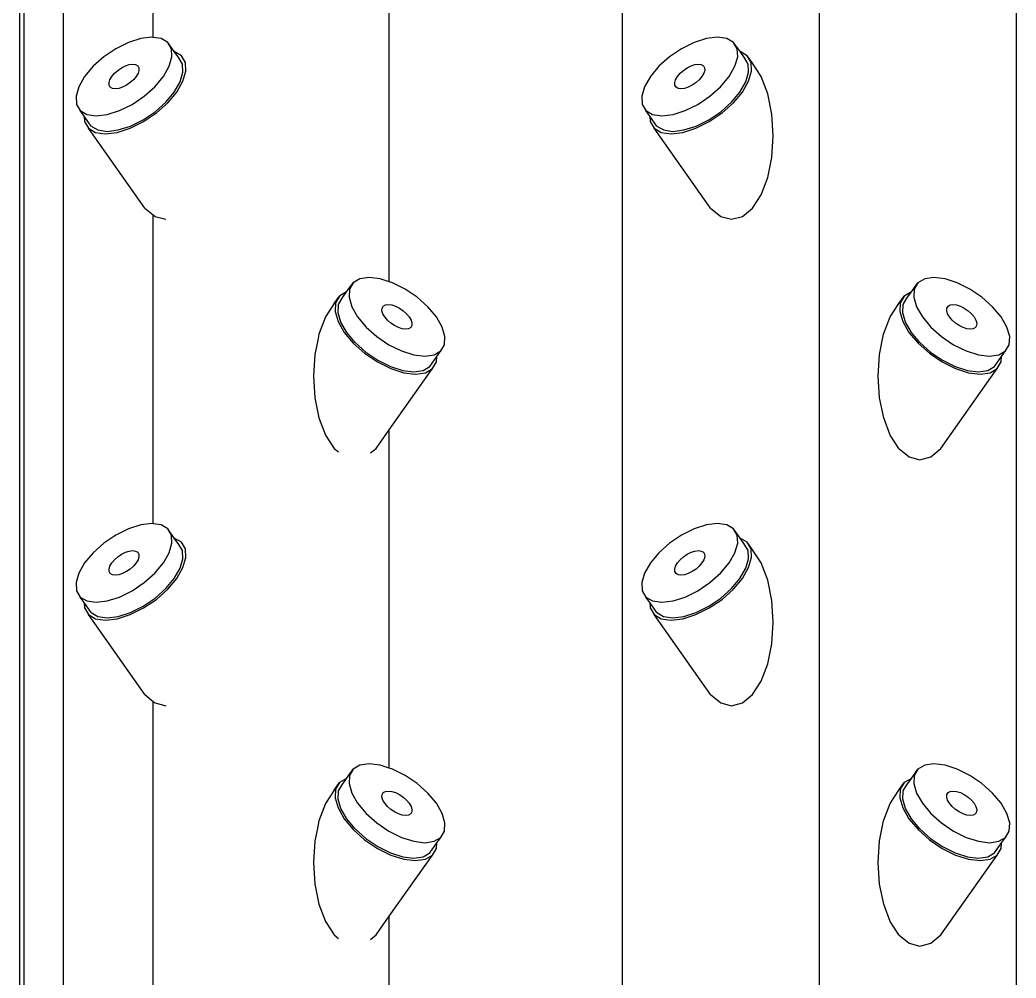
# Model space of a CAD drawing. Header units: metres. Extents: x -175 to 101, y -7 to 93.
# Drawn here: x 1.7359 to 2.1906, y 0.267 to 0.7042 of the extents above; entities that cross this region are included whole.
import ezdxf

# ---------------------------------------------------------------- set-up
doc = ezdxf.new("R2010")
doc.units = ezdxf.units.M

msp = doc.modelspace()

# ---------------------------------------------------------------- linework, layer by layer
for p, q in [((2.01103, 0.0428), (2.01103, 1.98869)), ((2.10083, 0.0428), (2.10083, 1.98869)), ((2.19064, 1.98869), (2.19064, 0.0428)), ((1.73588, -0.02802), (1.73588, 1.05289)), ((1.73788, -0.02802), (1.73788, 1.05289)), ((1.75576, -0.02802), (1.75576, 1.05289)), ((1.7967, 0.6963), (1.7967, 0.83725)), ((1.9045, 0.58476), (1.9045, 0.7392)), ((1.79609, 0.69639), (1.79101, 0.69577)), ((1.7967, 0.6963), (1.79609, 0.69639)), ((1.80031, 0.69577), (1.7967, 0.6963)), ((2.05434, 0.69639), (2.04926, 0.69577)), ((2.05855, 0.69577), (2.05434, 0.69639)), ((1.78541, 0.69398), (1.77967, 0.69112)), ((1.79101, 0.69577), (1.78541, 0.69398)), ((1.80337, 0.69398), (1.80031, 0.69577)), ((1.80507, 0.69112), (1.80337, 0.69398)), ((1.80637, 0.68979), (1.80337, 0.69398)), ((2.04366, 0.69398), (2.03792, 0.69112)), ((2.04926, 0.69577), (2.04366, 0.69398)), ((2.06162, 0.69398), (2.05855, 0.69577)), ((2.06332, 0.69112), (2.06162, 0.69398)), ((2.06461, 0.68979), (2.06162, 0.69398)), ((1.77419, 0.6874), (1.76933, 0.68307)), ((1.77967, 0.69112), (1.77419, 0.6874)), ((1.80403, 0.68307), (1.8053, 0.6874)), ((1.8053, 0.6874), (1.80507, 0.69112)), ((1.80637, 0.68979), (1.80633, 0.68979)), ((1.80962, 0.68788), (1.80637, 0.68979)), ((1.80837, 0.68691), (1.80637, 0.68979)), ((1.81007, 0.68405), (1.80837, 0.68691)), ((1.81143, 0.68485), (1.80962, 0.68788)), ((1.81026, 0.68697), (1.80962, 0.68788)), ((2.03243, 0.6874), (2.02758, 0.68307)), ((2.03792, 0.69112), (2.03243, 0.6874)), ((2.06227, 0.68307), (2.06354, 0.6874)), ((2.06354, 0.6874), (2.06332, 0.69112)), ((2.06461, 0.68979), (2.06458, 0.68979)), ((2.06787, 0.68788), (2.06461, 0.68979)), ((2.06662, 0.68691), (2.06461, 0.68979)), ((2.06832, 0.68405), (2.06662, 0.68691)), ((2.06967, 0.68485), (2.06787, 0.68788)), ((2.07028, 0.68446), (2.06787, 0.68788)), ((1.76933, 0.68307), (1.76543, 0.67842)), ((1.78052, 0.68123), (1.78223, 0.68239)), ((1.78223, 0.68239), (1.78402, 0.68329)), ((1.78402, 0.68329), (1.78577, 0.68385)), ((1.78577, 0.68385), (1.78736, 0.68404)), ((1.78736, 0.68404), (1.78868, 0.68385)), ((1.78868, 0.68385), (1.78964, 0.68329)), ((1.78964, 0.68329), (1.79017, 0.68239)), ((1.79017, 0.68239), (1.79024, 0.68123)), ((1.80135, 0.67842), (1.80403, 0.68307)), ((1.8103, 0.68033), (1.81007, 0.68405)), ((1.81167, 0.6809), (1.81143, 0.68485)), ((2.02758, 0.68307), (2.02368, 0.67842)), ((2.03876, 0.68123), (2.04048, 0.68239)), ((2.04048, 0.68239), (2.04227, 0.68329)), ((2.04227, 0.68329), (2.04402, 0.68385)), ((2.04402, 0.68385), (2.04561, 0.68404)), ((2.04561, 0.68404), (2.04693, 0.68385)), ((2.04693, 0.68385), (2.04788, 0.68329)), ((2.04788, 0.68329), (2.04841, 0.68239)), ((2.04841, 0.68239), (2.04848, 0.68123)), ((2.0596, 0.67842), (2.06227, 0.68307)), ((2.06854, 0.68033), (2.06832, 0.68405)), ((2.06991, 0.6809), (2.06967, 0.68485)), ((2.07423, 0.6784), (2.07028, 0.68446)), ((1.76543, 0.67842), (1.76276, 0.67378)), ((1.77694, 0.67697), (1.77778, 0.67842)), ((1.77778, 0.67842), (1.779, 0.67988)), ((1.779, 0.67988), (1.78052, 0.68123)), ((1.789, 0.67842), (1.78779, 0.67697)), ((1.78984, 0.67988), (1.789, 0.67842)), ((1.79024, 0.68123), (1.78984, 0.67988)), ((1.79745, 0.67378), (1.80135, 0.67842)), ((1.80903, 0.676), (1.8103, 0.68033)), ((1.81032, 0.67629), (1.81167, 0.6809)), ((2.02368, 0.67842), (2.021, 0.67378)), ((2.03519, 0.67697), (2.03603, 0.67842)), ((2.03603, 0.67842), (2.03724, 0.67988)), ((2.03724, 0.67988), (2.03876, 0.68123)), ((2.04725, 0.67842), (2.04603, 0.67697)), ((2.04809, 0.67988), (2.04725, 0.67842)), ((2.04848, 0.68123), (2.04809, 0.67988)), ((2.0557, 0.67378), (2.0596, 0.67842)), ((2.06727, 0.676), (2.06854, 0.68033)), ((2.06856, 0.67629), (2.06991, 0.6809)), ((2.07727, 0.67049), (2.07423, 0.6784)), ((1.76276, 0.67378), (1.76149, 0.66944)), ((1.77655, 0.67562), (1.77694, 0.67697)), ((1.77662, 0.67446), (1.77655, 0.67562)), ((1.77715, 0.67356), (1.77662, 0.67446)), ((1.77811, 0.673), (1.77715, 0.67356)), ((1.78276, 0.67356), (1.78101, 0.673)), ((1.78455, 0.67446), (1.78276, 0.67356)), ((1.78627, 0.67562), (1.78455, 0.67446)), ((1.78779, 0.67697), (1.78627, 0.67562)), ((1.7926, 0.66944), (1.79745, 0.67378)), ((1.80635, 0.67135), (1.80903, 0.676)), ((1.80748, 0.67135), (1.81032, 0.67629)), ((2.021, 0.67378), (2.01973, 0.66944)), ((2.03479, 0.67562), (2.03519, 0.67697)), ((2.03486, 0.67446), (2.03479, 0.67562)), ((2.0354, 0.67356), (2.03486, 0.67446)), ((2.03635, 0.673), (2.0354, 0.67356)), ((2.04101, 0.67356), (2.03926, 0.673)), ((2.0428, 0.67446), (2.04101, 0.67356)), ((2.04452, 0.67562), (2.0428, 0.67446)), ((2.04603, 0.67697), (2.04452, 0.67562)), ((2.05084, 0.66944), (2.0557, 0.67378)), ((2.0646, 0.67135), (2.06727, 0.676)), ((2.06572, 0.67135), (2.06856, 0.67629)), ((1.76149, 0.66944), (1.76171, 0.66572)), ((1.77942, 0.67281), (1.77811, 0.673)), ((1.78101, 0.673), (1.77942, 0.67281)), ((1.78711, 0.66572), (1.7926, 0.66944)), ((1.80245, 0.66671), (1.80635, 0.67135)), ((1.80333, 0.66641), (1.80748, 0.67135)), ((2.01973, 0.66944), (2.01996, 0.66572)), ((2.03767, 0.67281), (2.03635, 0.673)), ((2.03926, 0.673), (2.03767, 0.67281)), ((2.04536, 0.66572), (2.05084, 0.66944)), ((2.0607, 0.66671), (2.0646, 0.67135)), ((2.06158, 0.66641), (2.06572, 0.67135)), ((2.07917, 0.66129), (2.07727, 0.67049)), ((1.76171, 0.66572), (1.76341, 0.66287)), ((1.78137, 0.66287), (1.78711, 0.66572)), ((1.7976, 0.66237), (1.80245, 0.66671)), ((1.79817, 0.66181), (1.80333, 0.66641)), ((2.01996, 0.66572), (2.02166, 0.66287)), ((2.03962, 0.66287), (2.04536, 0.66572)), ((2.05584, 0.66237), (2.0607, 0.66671)), ((2.05642, 0.66181), (2.06158, 0.66641)), ((1.76341, 0.66287), (1.76648, 0.66108)), ((1.76521, 0.66033), (1.76341, 0.66287)), ((1.76521, 0.66033), (1.76536, 0.65786)), ((1.76841, 0.6558), (1.76521, 0.66033)), ((1.76648, 0.66108), (1.77069, 0.66046)), ((1.77069, 0.66046), (1.77577, 0.66108)), ((1.77577, 0.66108), (1.78137, 0.66287)), ((1.79211, 0.65865), (1.7976, 0.66237)), ((1.79234, 0.65786), (1.79817, 0.66181)), ((2.02166, 0.66287), (2.02472, 0.66108)), ((2.02345, 0.66033), (2.02166, 0.66287)), ((2.02345, 0.66033), (2.0236, 0.65786)), ((2.02666, 0.6558), (2.02345, 0.66033)), ((2.02472, 0.66108), (2.02894, 0.66046)), ((2.02894, 0.66046), (2.03402, 0.66108)), ((2.03402, 0.66108), (2.03962, 0.66287)), ((2.05036, 0.65865), (2.05584, 0.66237)), ((2.05059, 0.65786), (2.05642, 0.66181)), ((2.07982, 0.65141), (2.07917, 0.66129)), ((1.76536, 0.65786), (1.76716, 0.65483)), ((1.76841, 0.6558), (1.77148, 0.65401)), ((1.78077, 0.65401), (1.78637, 0.6558)), ((1.78625, 0.65483), (1.79234, 0.65786)), ((1.78637, 0.6558), (1.79211, 0.65865)), ((2.0236, 0.65786), (2.02541, 0.65483)), ((2.02666, 0.6558), (2.02972, 0.65401)), ((2.03902, 0.65401), (2.04462, 0.6558)), ((2.04449, 0.65483), (2.05059, 0.65786)), ((2.04462, 0.6558), (2.05036, 0.65865)), ((1.76716, 0.65483), (1.77042, 0.65292)), ((1.79295, 0.61836), (1.76716, 0.65483)), ((1.77042, 0.65292), (1.7749, 0.65227)), ((1.77148, 0.65401), (1.77569, 0.65339)), ((1.7749, 0.65227), (1.7803, 0.65292)), ((1.77569, 0.65339), (1.78077, 0.65401)), ((1.7803, 0.65292), (1.78625, 0.65483)), ((2.02541, 0.65483), (2.02867, 0.65292)), ((2.0512, 0.61836), (2.02541, 0.65483)), ((2.02867, 0.65292), (2.03315, 0.65227)), ((2.02972, 0.65401), (2.03394, 0.65339)), ((2.03315, 0.65227), (2.03854, 0.65292)), ((2.03394, 0.65339), (2.03902, 0.65401)), ((2.03854, 0.65292), (2.04449, 0.65483)), ((2.07917, 0.64153), (2.07982, 0.65141)), ((2.07727, 0.63233), (2.07917, 0.64153)), ((2.07423, 0.62442), (2.07727, 0.63233)), ((2.07028, 0.61836), (2.07423, 0.62442)), ((1.79295, 0.61836), (1.7967, 0.61525)), ((1.7967, 0.4743), (1.7967, 0.61525)), ((1.7967, 0.61525), (1.79755, 0.61455)), ((1.79755, 0.61455), (1.80249, 0.61325)), ((2.0512, 0.61836), (2.0558, 0.61455)), ((2.0558, 0.61455), (2.06074, 0.61325)), ((2.06074, 0.61325), (2.06568, 0.61455)), ((2.06568, 0.61455), (2.07028, 0.61836)), ((1.89532, 0.58669), (1.8911, 0.58607)), ((1.9004, 0.58607), (1.89532, 0.58669)), ((2.15312, 0.58669), (2.14891, 0.58607)), ((2.1582, 0.58607), (2.15312, 0.58669)), ((1.88504, 0.58009), (1.88804, 0.58428)), ((1.88804, 0.58428), (1.88634, 0.58143)), ((1.8911, 0.58607), (1.88804, 0.58428)), ((1.9045, 0.58476), (1.9004, 0.58607)), ((1.906, 0.58428), (1.9045, 0.58476)), ((1.91174, 0.58143), (1.906, 0.58428)), ((2.14285, 0.58009), (2.14584, 0.58428)), ((2.14584, 0.58428), (2.14414, 0.58143)), ((2.14891, 0.58607), (2.14584, 0.58428)), ((2.16381, 0.58428), (2.1582, 0.58607)), ((2.16954, 0.58143), (2.16381, 0.58428)), ((1.87937, 0.57477), (1.88179, 0.57818)), ((1.88179, 0.57818), (1.87998, 0.57515)), ((1.88504, 0.58009), (1.88179, 0.57818)), ((1.88304, 0.57721), (1.88504, 0.58009)), ((1.88508, 0.58009), (1.88504, 0.58009)), ((1.88634, 0.58143), (1.88611, 0.57771)), ((1.88611, 0.57771), (1.88738, 0.57337)), ((1.91722, 0.57771), (1.91174, 0.58143)), ((1.92208, 0.57337), (1.91722, 0.57771)), ((2.13718, 0.57477), (2.1396, 0.57818)), ((2.1396, 0.57818), (2.13779, 0.57515)), ((2.14285, 0.58009), (2.1396, 0.57818)), ((2.14084, 0.57721), (2.14285, 0.58009)), ((2.14288, 0.58009), (2.14285, 0.58009)), ((2.14414, 0.58143), (2.14392, 0.57771)), ((2.14392, 0.57771), (2.14519, 0.57337)), ((2.17503, 0.57771), (2.16954, 0.58143)), ((2.17988, 0.57337), (2.17503, 0.57771)), ((1.87937, 0.57477), (1.87542, 0.5687)), ((1.87998, 0.57515), (1.87974, 0.5712)), ((1.88111, 0.57063), (1.88134, 0.57435)), ((1.88134, 0.57435), (1.88304, 0.57721)), ((1.88738, 0.57337), (1.89006, 0.56873)), ((1.90124, 0.57269), (1.90177, 0.57359)), ((1.90177, 0.57359), (1.90273, 0.57415)), ((1.90273, 0.57415), (1.90405, 0.57434)), ((1.90405, 0.57434), (1.90564, 0.57415)), ((1.90564, 0.57415), (1.90739, 0.57359)), ((1.90739, 0.57359), (1.90918, 0.57269)), ((1.92598, 0.56873), (1.92208, 0.57337)), ((2.13323, 0.5687), (2.13718, 0.57477)), ((2.13779, 0.57515), (2.13755, 0.5712)), ((2.13892, 0.57063), (2.13914, 0.57435)), ((2.13914, 0.57435), (2.14084, 0.57721)), ((2.14519, 0.57337), (2.14786, 0.56873)), ((2.15905, 0.57269), (2.15958, 0.57359)), ((2.15958, 0.57359), (2.16054, 0.57415)), ((2.16054, 0.57415), (2.16185, 0.57434)), ((2.16185, 0.57434), (2.16344, 0.57415)), ((2.16344, 0.57415), (2.16519, 0.57359)), ((2.16519, 0.57359), (2.16699, 0.57269)), ((2.18378, 0.56873), (2.17988, 0.57337)), ((1.87542, 0.5687), (1.87239, 0.5608)), ((1.87974, 0.5712), (1.88109, 0.56659)), ((1.88238, 0.5663), (1.88111, 0.57063)), ((1.89006, 0.56873), (1.89396, 0.56408)), ((1.90117, 0.57153), (1.90124, 0.57269)), ((1.90157, 0.57018), (1.90117, 0.57153)), ((1.9024, 0.56873), (1.90157, 0.57018)), ((1.90362, 0.56727), (1.9024, 0.56873)), ((1.90918, 0.57269), (1.91089, 0.57153)), ((1.91089, 0.57153), (1.91241, 0.57018)), ((1.91241, 0.57018), (1.91363, 0.56873)), ((1.91363, 0.56873), (1.91447, 0.56727)), ((1.92865, 0.56408), (1.92598, 0.56873)), ((2.13019, 0.56078), (2.13323, 0.5687)), ((2.13755, 0.5712), (2.1389, 0.56659)), ((2.14019, 0.5663), (2.13892, 0.57063)), ((2.14786, 0.56873), (2.15176, 0.56408)), ((2.15898, 0.57153), (2.15905, 0.57269)), ((2.15937, 0.57018), (2.15898, 0.57153)), ((2.16021, 0.56873), (2.15937, 0.57018)), ((2.16143, 0.56727), (2.16021, 0.56873)), ((2.16699, 0.57269), (2.1687, 0.57153)), ((2.1687, 0.57153), (2.17022, 0.57018)), ((2.17022, 0.57018), (2.17144, 0.56873)), ((2.17144, 0.56873), (2.17227, 0.56727)), ((2.18646, 0.56408), (2.18378, 0.56873)), ((1.88109, 0.56659), (1.88393, 0.56165)), ((1.88506, 0.56165), (1.88238, 0.5663)), ((1.89396, 0.56408), (1.89881, 0.55974)), ((1.90514, 0.56592), (1.90362, 0.56727)), ((1.90685, 0.56476), (1.90514, 0.56592)), ((1.90865, 0.56386), (1.90685, 0.56476)), ((1.91479, 0.56476), (1.91426, 0.56386)), ((1.91447, 0.56727), (1.91486, 0.56592)), ((1.91486, 0.56592), (1.91479, 0.56476)), ((1.92992, 0.55974), (1.92865, 0.56408)), ((2.1389, 0.56659), (2.14174, 0.56165)), ((2.14286, 0.56165), (2.14019, 0.5663)), ((2.15176, 0.56408), (2.15662, 0.55974)), ((2.16295, 0.56592), (2.16143, 0.56727)), ((2.16466, 0.56476), (2.16295, 0.56592)), ((2.16645, 0.56386), (2.16466, 0.56476)), ((2.1726, 0.56476), (2.17207, 0.56386)), ((2.17227, 0.56727), (2.17267, 0.56592)), ((2.17267, 0.56592), (2.1726, 0.56476)), ((2.18773, 0.55974), (2.18646, 0.56408)), ((1.87239, 0.5608), (1.87183, 0.55809)), ((1.88393, 0.56165), (1.88808, 0.55672)), ((1.88896, 0.55701), (1.88506, 0.56165)), ((1.89881, 0.55974), (1.9043, 0.55603)), ((1.9104, 0.5633), (1.90865, 0.56386)), ((1.91199, 0.56311), (1.9104, 0.5633)), ((1.9133, 0.5633), (1.91199, 0.56311)), ((1.91426, 0.56386), (1.9133, 0.5633)), ((1.9297, 0.55603), (1.92992, 0.55974)), ((2.12829, 0.55159), (2.13019, 0.56078)), ((2.14174, 0.56165), (2.14588, 0.55672)), ((2.14676, 0.55701), (2.14286, 0.56165)), ((2.15662, 0.55974), (2.1621, 0.55603)), ((2.1682, 0.5633), (2.16645, 0.56386)), ((2.16979, 0.56311), (2.1682, 0.5633)), ((2.17111, 0.5633), (2.16979, 0.56311)), ((2.17207, 0.56386), (2.17111, 0.5633)), ((2.1875, 0.55603), (2.18773, 0.55974)), ((1.87166, 0.55729), (1.87048, 0.55159)), ((1.87183, 0.55809), (1.87166, 0.55729)), ((1.87169, 0.55779), (1.87166, 0.55729)), ((1.88808, 0.55672), (1.89324, 0.55211)), ((1.88896, 0.55701), (1.89381, 0.55267)), ((1.9043, 0.55603), (1.91004, 0.55317)), ((1.928, 0.55317), (1.9297, 0.55603)), ((2.14588, 0.55672), (2.15104, 0.55211)), ((2.14676, 0.55701), (2.15162, 0.55267)), ((2.1621, 0.55603), (2.16784, 0.55317)), ((2.1858, 0.55317), (2.1875, 0.55603)), ((1.87048, 0.55159), (1.86983, 0.54171)), ((1.89324, 0.55211), (1.89906, 0.54816)), ((1.89381, 0.55267), (1.8993, 0.54895)), ((1.91004, 0.55317), (1.91564, 0.55138)), ((1.91564, 0.55138), (1.92072, 0.55076)), ((1.92072, 0.55076), (1.92493, 0.55138)), ((1.923, 0.5461), (1.9262, 0.55063)), ((1.92493, 0.55138), (1.928, 0.55317)), ((1.92605, 0.54816), (1.9262, 0.55063)), ((1.9262, 0.55063), (1.928, 0.55317)), ((2.12764, 0.54171), (2.12829, 0.55159)), ((2.15104, 0.55211), (2.15687, 0.54816)), ((2.15162, 0.55267), (2.1571, 0.54895)), ((2.16784, 0.55317), (2.17344, 0.55138)), ((2.17344, 0.55138), (2.17852, 0.55076)), ((2.17852, 0.55076), (2.18274, 0.55138)), ((2.1808, 0.5461), (2.18401, 0.55063)), ((2.18274, 0.55138), (2.1858, 0.55317)), ((2.18386, 0.54816), (2.18401, 0.55063)), ((2.18401, 0.55063), (2.1858, 0.55317)), ((1.89906, 0.54816), (1.90516, 0.54513)), ((1.8993, 0.54895), (1.90504, 0.5461)), ((1.90504, 0.5461), (1.91064, 0.54431)), ((1.91993, 0.54431), (1.923, 0.5461)), ((1.92424, 0.54513), (1.92605, 0.54816)), ((2.15687, 0.54816), (2.16297, 0.54513)), ((2.1571, 0.54895), (2.16284, 0.5461)), ((2.16284, 0.5461), (2.16844, 0.54431)), ((2.17774, 0.54431), (2.1808, 0.5461)), ((2.18205, 0.54513), (2.18386, 0.54816)), ((1.86983, 0.54171), (1.87048, 0.53183)), ((1.9045, 0.5172), (1.92424, 0.54513)), ((1.90516, 0.54513), (1.91111, 0.54322)), ((1.91064, 0.54431), (1.91572, 0.54369)), ((1.91111, 0.54322), (1.91651, 0.54257)), ((1.91572, 0.54369), (1.91993, 0.54431)), ((1.91651, 0.54257), (1.92099, 0.54322)), ((1.92099, 0.54322), (1.92424, 0.54513)), ((2.12829, 0.53183), (2.12764, 0.54171)), ((2.15626, 0.50866), (2.18205, 0.54513)), ((2.16297, 0.54513), (2.16892, 0.54322)), ((2.16844, 0.54431), (2.17352, 0.54369)), ((2.16892, 0.54322), (2.17432, 0.54257)), ((2.17352, 0.54369), (2.17774, 0.54431)), ((2.17432, 0.54257), (2.1788, 0.54322)), ((2.1788, 0.54322), (2.18205, 0.54513)), ((1.87048, 0.53183), (1.87239, 0.52263)), ((2.1302, 0.52263), (2.12829, 0.53183)), ((1.87239, 0.52263), (1.87542, 0.51472)), ((2.13323, 0.51472), (2.1302, 0.52263)), ((1.87542, 0.51472), (1.87937, 0.50866)), ((1.89846, 0.50866), (1.9045, 0.5172)), ((1.9045, 0.36276), (1.9045, 0.5172)), ((2.13718, 0.50866), (2.13323, 0.51472)), ((1.87937, 0.50866), (1.88129, 0.50707)), ((1.89598, 0.50661), (1.89846, 0.50866)), ((2.13718, 0.50866), (2.14178, 0.50485)), ((2.14178, 0.50485), (2.14672, 0.50355)), ((2.14672, 0.50355), (2.15166, 0.50485)), ((2.15166, 0.50485), (2.15626, 0.50866)), ((1.79101, 0.47377), (1.78541, 0.47198)), ((1.79609, 0.47439), (1.79101, 0.47377)), ((1.7967, 0.4743), (1.79609, 0.47439)), ((1.80031, 0.47377), (1.7967, 0.4743)), ((1.80337, 0.47198), (1.80031, 0.47377)), ((2.04926, 0.47377), (2.04366, 0.47198)), ((2.05434, 0.47439), (2.04926, 0.47377)), ((2.05855, 0.47377), (2.05434, 0.47439)), ((2.06162, 0.47198), (2.05855, 0.47377)), ((1.77967, 0.46912), (1.77419, 0.4654)), ((1.78541, 0.47198), (1.77967, 0.46912)), ((1.80507, 0.46912), (1.80337, 0.47198)), ((1.80637, 0.46779), (1.80337, 0.47198)), ((1.8053, 0.4654), (1.80507, 0.46912)), ((2.03792, 0.46912), (2.03243, 0.4654)), ((2.04366, 0.47198), (2.03792, 0.46912)), ((2.06332, 0.46912), (2.06162, 0.47198)), ((2.06461, 0.46779), (2.06162, 0.47198)), ((2.06354, 0.4654), (2.06332, 0.46912)), ((1.77419, 0.4654), (1.76933, 0.46107)), ((1.80403, 0.46107), (1.8053, 0.4654)), ((1.80637, 0.46779), (1.80633, 0.46779)), ((1.80962, 0.46588), (1.80637, 0.46779)), ((1.80837, 0.46491), (1.80637, 0.46779)), ((1.81007, 0.46205), (1.80837, 0.46491)), ((1.81143, 0.46285), (1.80962, 0.46588)), ((1.81026, 0.46497), (1.80962, 0.46588)), ((2.03243, 0.4654), (2.02758, 0.46107)), ((2.06227, 0.46107), (2.06354, 0.4654)), ((2.06461, 0.46779), (2.06458, 0.46779)), ((2.06787, 0.46588), (2.06461, 0.46779)), ((2.06662, 0.46491), (2.06461, 0.46779)), ((2.06832, 0.46205), (2.06662, 0.46491)), ((2.06967, 0.46285), (2.06787, 0.46588)), ((2.07028, 0.46246), (2.06787, 0.46588)), ((1.76933, 0.46107), (1.76543, 0.45642)), ((1.78052, 0.45923), (1.78223, 0.46039)), ((1.78223, 0.46039), (1.78402, 0.46129)), ((1.78402, 0.46129), (1.78577, 0.46185)), ((1.78577, 0.46185), (1.78736, 0.46204)), ((1.78736, 0.46204), (1.78868, 0.46185)), ((1.78868, 0.46185), (1.78964, 0.46129)), ((1.78964, 0.46129), (1.79017, 0.46039)), ((1.79017, 0.46039), (1.79024, 0.45923)), ((1.80135, 0.45642), (1.80403, 0.46107)), ((1.8103, 0.45833), (1.81007, 0.46205)), ((1.81167, 0.4589), (1.81143, 0.46285)), ((2.02758, 0.46107), (2.02368, 0.45642)), ((2.03876, 0.45923), (2.04048, 0.46039)), ((2.04048, 0.46039), (2.04227, 0.46129)), ((2.04227, 0.46129), (2.04402, 0.46185)), ((2.04402, 0.46185), (2.04561, 0.46204)), ((2.04561, 0.46204), (2.04693, 0.46185)), ((2.04693, 0.46185), (2.04788, 0.46129)), ((2.04788, 0.46129), (2.04841, 0.46039)), ((2.04841, 0.46039), (2.04848, 0.45923)), ((2.0596, 0.45642), (2.06227, 0.46107)), ((2.06854, 0.45833), (2.06832, 0.46205)), ((2.06991, 0.4589), (2.06967, 0.46285)), ((2.07423, 0.4564), (2.07028, 0.46246)), ((1.76543, 0.45642), (1.76276, 0.45178)), ((1.77655, 0.45362), (1.77694, 0.45497)), ((1.77694, 0.45497), (1.77778, 0.45642)), ((1.77778, 0.45642), (1.779, 0.45788)), ((1.779, 0.45788), (1.78052, 0.45923)), ((1.78779, 0.45497), (1.78627, 0.45362)), ((1.789, 0.45642), (1.78779, 0.45497)), ((1.78984, 0.45788), (1.789, 0.45642)), ((1.79024, 0.45923), (1.78984, 0.45788)), ((1.79745, 0.45178), (1.80135, 0.45642)), ((1.80903, 0.454), (1.8103, 0.45833)), ((1.81032, 0.45429), (1.81167, 0.4589)), ((2.02368, 0.45642), (2.021, 0.45178)), ((2.03479, 0.45362), (2.03519, 0.45497)), ((2.03519, 0.45497), (2.03603, 0.45642)), ((2.03603, 0.45642), (2.03724, 0.45788)), ((2.03724, 0.45788), (2.03876, 0.45923)), ((2.04603, 0.45497), (2.04452, 0.45362)), ((2.04725, 0.45642), (2.04603, 0.45497)), ((2.04809, 0.45788), (2.04725, 0.45642)), ((2.04848, 0.45923), (2.04809, 0.45788)), ((2.0557, 0.45178), (2.0596, 0.45642)), ((2.06727, 0.454), (2.06854, 0.45833)), ((2.06856, 0.45429), (2.06991, 0.4589)), ((2.07727, 0.44849), (2.07423, 0.4564)), ((1.76276, 0.45178), (1.76149, 0.44744)), ((1.77662, 0.45246), (1.77655, 0.45362)), ((1.77715, 0.45156), (1.77662, 0.45246)), ((1.77811, 0.451), (1.77715, 0.45156)), ((1.77942, 0.45081), (1.77811, 0.451)), ((1.78101, 0.451), (1.77942, 0.45081)), ((1.78276, 0.45156), (1.78101, 0.451)), ((1.78455, 0.45246), (1.78276, 0.45156)), ((1.78627, 0.45362), (1.78455, 0.45246)), ((1.7926, 0.44744), (1.79745, 0.45178)), ((1.80635, 0.44935), (1.80903, 0.454)), ((1.80748, 0.44935), (1.81032, 0.45429)), ((2.021, 0.45178), (2.01973, 0.44744)), ((2.03486, 0.45246), (2.03479, 0.45362)), ((2.0354, 0.45156), (2.03486, 0.45246)), ((2.03635, 0.451), (2.0354, 0.45156)), ((2.03767, 0.45081), (2.03635, 0.451)), ((2.03926, 0.451), (2.03767, 0.45081)), ((2.04101, 0.45156), (2.03926, 0.451)), ((2.0428, 0.45246), (2.04101, 0.45156)), ((2.04452, 0.45362), (2.0428, 0.45246)), ((2.05084, 0.44744), (2.0557, 0.45178)), ((2.0646, 0.44935), (2.06727, 0.454)), ((2.06572, 0.44935), (2.06856, 0.45429)), ((1.76149, 0.44744), (1.76171, 0.44372)), ((1.78711, 0.44372), (1.7926, 0.44744)), ((1.80245, 0.44471), (1.80635, 0.44935)), ((1.80333, 0.44441), (1.80748, 0.44935)), ((2.01973, 0.44744), (2.01996, 0.44372)), ((2.04536, 0.44372), (2.05084, 0.44744)), ((2.0607, 0.44471), (2.0646, 0.44935)), ((2.06158, 0.44441), (2.06572, 0.44935)), ((2.07917, 0.43929), (2.07727, 0.44849)), ((1.76171, 0.44372), (1.76341, 0.44087)), ((1.78137, 0.44087), (1.78711, 0.44372)), ((1.7976, 0.44037), (1.80245, 0.44471)), ((1.79817, 0.43981), (1.80333, 0.44441)), ((2.01996, 0.44372), (2.02166, 0.44087)), ((2.03962, 0.44087), (2.04536, 0.44372)), ((2.05584, 0.44037), (2.0607, 0.44471)), ((2.05642, 0.43981), (2.06158, 0.44441)), ((1.76341, 0.44087), (1.76648, 0.43908)), ((1.76521, 0.43833), (1.76341, 0.44087)), ((1.76521, 0.43833), (1.76536, 0.43586)), ((1.76841, 0.4338), (1.76521, 0.43833)), ((1.76648, 0.43908), (1.77069, 0.43846)), ((1.77069, 0.43846), (1.77577, 0.43908)), ((1.77577, 0.43908), (1.78137, 0.44087)), ((1.78637, 0.4338), (1.79211, 0.43665)), ((1.79211, 0.43665), (1.7976, 0.44037)), ((1.79234, 0.43586), (1.79817, 0.43981)), ((2.02166, 0.44087), (2.02472, 0.43908)), ((2.02345, 0.43833), (2.02166, 0.44087)), ((2.02345, 0.43833), (2.0236, 0.43586)), ((2.02666, 0.4338), (2.02345, 0.43833)), ((2.02472, 0.43908), (2.02894, 0.43846)), ((2.02894, 0.43846), (2.03402, 0.43908)), ((2.03402, 0.43908), (2.03962, 0.44087)), ((2.04462, 0.4338), (2.05036, 0.43665)), ((2.05036, 0.43665), (2.05584, 0.44037)), ((2.05059, 0.43586), (2.05642, 0.43981)), ((2.07982, 0.42941), (2.07917, 0.43929)), ((1.76536, 0.43586), (1.76716, 0.43283)), ((1.76716, 0.43283), (1.77042, 0.43092)), ((1.79295, 0.39636), (1.76716, 0.43283)), ((1.76841, 0.4338), (1.77148, 0.43201)), ((1.7803, 0.43092), (1.78625, 0.43283)), ((1.78077, 0.43201), (1.78637, 0.4338)), ((1.78625, 0.43283), (1.79234, 0.43586)), ((2.0236, 0.43586), (2.02541, 0.43283)), ((2.02541, 0.43283), (2.02867, 0.43092)), ((2.0512, 0.39636), (2.02541, 0.43283)), ((2.02666, 0.4338), (2.02972, 0.43201)), ((2.03854, 0.43092), (2.04449, 0.43283)), ((2.03902, 0.43201), (2.04462, 0.4338)), ((2.04449, 0.43283), (2.05059, 0.43586)), ((1.77042, 0.43092), (1.7749, 0.43027)), ((1.77148, 0.43201), (1.77569, 0.43139)), ((1.7749, 0.43027), (1.7803, 0.43092)), ((1.77569, 0.43139), (1.78077, 0.43201)), ((2.02867, 0.43092), (2.03315, 0.43027)), ((2.02972, 0.43201), (2.03394, 0.43139)), ((2.03315, 0.43027), (2.03854, 0.43092)), ((2.03394, 0.43139), (2.03902, 0.43201)), ((2.07917, 0.41953), (2.07982, 0.42941)), ((2.07727, 0.41033), (2.07917, 0.41953)), ((2.07423, 0.40242), (2.07727, 0.41033)), ((2.07028, 0.39636), (2.07423, 0.40242)), ((1.79295, 0.39636), (1.7967, 0.39325)), ((2.0512, 0.39636), (2.0558, 0.39255)), ((2.06568, 0.39255), (2.07028, 0.39636)), ((1.7967, 0.2523), (1.7967, 0.39325)), ((1.7967, 0.39325), (1.79755, 0.39255)), ((1.79755, 0.39255), (1.80249, 0.39125)), ((2.0558, 0.39255), (2.06074, 0.39125)), ((2.06074, 0.39125), (2.06568, 0.39255)), ((1.8911, 0.36407), (1.88804, 0.36228)), ((1.89532, 0.36469), (1.8911, 0.36407)), ((1.9004, 0.36407), (1.89532, 0.36469)), ((1.9045, 0.36276), (1.9004, 0.36407)), ((2.14891, 0.36407), (2.14584, 0.36228)), ((2.15312, 0.36469), (2.14891, 0.36407)), ((2.1582, 0.36407), (2.15312, 0.36469)), ((2.16381, 0.36228), (2.1582, 0.36407)), ((1.88504, 0.35809), (1.88804, 0.36228)), ((1.88634, 0.35943), (1.88611, 0.35571)), ((1.88804, 0.36228), (1.88634, 0.35943)), ((1.906, 0.36228), (1.9045, 0.36276)), ((1.91174, 0.35943), (1.906, 0.36228)), ((1.91722, 0.35571), (1.91174, 0.35943)), ((2.14285, 0.35809), (2.14584, 0.36228)), ((2.14414, 0.35943), (2.14392, 0.35571)), ((2.14584, 0.36228), (2.14414, 0.35943)), ((2.16954, 0.35943), (2.16381, 0.36228)), ((2.17503, 0.35571), (2.16954, 0.35943)), ((1.87937, 0.35277), (1.88179, 0.35618)), ((1.88179, 0.35618), (1.87998, 0.35315)), ((1.88134, 0.35235), (1.88304, 0.35521)), ((1.88504, 0.35809), (1.88179, 0.35618)), ((1.88304, 0.35521), (1.88504, 0.35809)), ((1.88508, 0.35809), (1.88504, 0.35809)), ((1.88611, 0.35571), (1.88738, 0.35137)), ((1.92208, 0.35137), (1.91722, 0.35571)), ((2.13718, 0.35277), (2.1396, 0.35618)), ((2.1396, 0.35618), (2.13779, 0.35315)), ((2.13914, 0.35235), (2.14084, 0.35521)), ((2.14285, 0.35809), (2.1396, 0.35618)), ((2.14084, 0.35521), (2.14285, 0.35809)), ((2.14288, 0.35809), (2.14285, 0.35809)), ((2.14392, 0.35571), (2.14519, 0.35137)), ((2.17988, 0.35137), (2.17503, 0.35571)), ((1.87937, 0.35277), (1.87542, 0.3467)), ((1.87998, 0.35315), (1.87974, 0.3492)), ((1.88111, 0.34863), (1.88134, 0.35235)), ((1.88738, 0.35137), (1.89006, 0.34673)), ((1.90117, 0.34953), (1.90124, 0.35069)), ((1.90124, 0.35069), (1.90177, 0.35159)), ((1.90177, 0.35159), (1.90273, 0.35215)), ((1.90273, 0.35215), (1.90405, 0.35234)), ((1.90405, 0.35234), (1.90564, 0.35215)), ((1.90564, 0.35215), (1.90739, 0.35159)), ((1.90739, 0.35159), (1.90918, 0.35069)), ((1.90918, 0.35069), (1.91089, 0.34953)), ((1.92598, 0.34673), (1.92208, 0.35137)), ((2.13323, 0.3467), (2.13718, 0.35277)), ((2.13779, 0.35315), (2.13755, 0.3492)), ((2.13892, 0.34863), (2.13914, 0.35235)), ((2.14519, 0.35137), (2.14786, 0.34673)), ((2.15898, 0.34953), (2.15905, 0.35069)), ((2.15905, 0.35069), (2.15958, 0.35159)), ((2.15958, 0.35159), (2.16054, 0.35215)), ((2.16054, 0.35215), (2.16185, 0.35234)), ((2.16185, 0.35234), (2.16344, 0.35215)), ((2.16344, 0.35215), (2.16519, 0.35159)), ((2.16519, 0.35159), (2.16699, 0.35069)), ((2.16699, 0.35069), (2.1687, 0.34953)), ((2.18378, 0.34673), (2.17988, 0.35137)), ((1.87542, 0.3467), (1.87239, 0.3388)), ((1.87974, 0.3492), (1.88109, 0.34459)), ((1.88238, 0.3443), (1.88111, 0.34863)), ((1.89006, 0.34673), (1.89396, 0.34208)), ((1.90157, 0.34818), (1.90117, 0.34953)), ((1.9024, 0.34673), (1.90157, 0.34818)), ((1.90362, 0.34527), (1.9024, 0.34673)), ((1.91089, 0.34953), (1.91241, 0.34818)), ((1.91241, 0.34818), (1.91363, 0.34673)), ((1.91363, 0.34673), (1.91447, 0.34527)), ((1.92865, 0.34208), (1.92598, 0.34673)), ((2.13019, 0.33879), (2.13323, 0.3467)), ((2.13755, 0.3492), (2.1389, 0.34459)), ((2.14019, 0.3443), (2.13892, 0.34863)), ((2.14786, 0.34673), (2.15176, 0.34208)), ((2.15937, 0.34818), (2.15898, 0.34953)), ((2.16021, 0.34673), (2.15937, 0.34818)), ((2.16143, 0.34527), (2.16021, 0.34673)), ((2.1687, 0.34953), (2.17022, 0.34818)), ((2.17022, 0.34818), (2.17144, 0.34673)), ((2.17144, 0.34673), (2.17227, 0.34527)), ((2.18646, 0.34208), (2.18378, 0.34673)), ((1.88109, 0.34459), (1.88393, 0.33965)), ((1.88506, 0.33965), (1.88238, 0.3443)), ((1.89396, 0.34208), (1.89881, 0.33774)), ((1.90514, 0.34392), (1.90362, 0.34527)), ((1.90685, 0.34276), (1.90514, 0.34392)), ((1.90865, 0.34186), (1.90685, 0.34276)), ((1.9104, 0.3413), (1.90865, 0.34186)), ((1.91199, 0.34111), (1.9104, 0.3413)), ((1.9133, 0.3413), (1.91199, 0.34111)), ((1.91426, 0.34186), (1.9133, 0.3413)), ((1.91479, 0.34276), (1.91426, 0.34186)), ((1.91447, 0.34527), (1.91486, 0.34392)), ((1.91486, 0.34392), (1.91479, 0.34276)), ((1.92992, 0.33774), (1.92865, 0.34208)), ((2.1389, 0.34459), (2.14174, 0.33965)), ((2.14286, 0.33965), (2.14019, 0.3443)), ((2.15176, 0.34208), (2.15662, 0.33774)), ((2.16295, 0.34392), (2.16143, 0.34527)), ((2.16466, 0.34276), (2.16295, 0.34392)), ((2.16645, 0.34186), (2.16466, 0.34276)), ((2.1682, 0.3413), (2.16645, 0.34186)), ((2.16979, 0.34111), (2.1682, 0.3413)), ((2.17111, 0.3413), (2.16979, 0.34111)), ((2.17207, 0.34186), (2.17111, 0.3413)), ((2.1726, 0.34276), (2.17207, 0.34186)), ((2.17227, 0.34527), (2.17267, 0.34392)), ((2.17267, 0.34392), (2.1726, 0.34276)), ((2.18773, 0.33774), (2.18646, 0.34208)), ((1.87239, 0.3388), (1.87183, 0.33609)), ((1.88393, 0.33965), (1.88808, 0.33472)), ((1.88896, 0.33501), (1.88506, 0.33965)), ((1.89881, 0.33774), (1.9043, 0.33403)), ((1.9297, 0.33403), (1.92992, 0.33774)), ((2.12829, 0.32959), (2.13019, 0.33879)), ((2.14174, 0.33965), (2.14588, 0.33472)), ((2.14676, 0.33501), (2.14286, 0.33965)), ((2.15662, 0.33774), (2.1621, 0.33403)), ((2.1875, 0.33403), (2.18773, 0.33774)), ((1.87166, 0.33529), (1.87048, 0.32959)), ((1.87183, 0.33609), (1.87166, 0.33529)), ((1.87169, 0.33579), (1.87166, 0.33529)), ((1.88808, 0.33472), (1.89324, 0.33011)), ((1.88896, 0.33501), (1.89381, 0.33067)), ((1.9043, 0.33403), (1.91004, 0.33117)), ((1.928, 0.33117), (1.9297, 0.33403)), ((2.14588, 0.33472), (2.15104, 0.33011)), ((2.14676, 0.33501), (2.15162, 0.33067)), ((2.1621, 0.33403), (2.16784, 0.33117)), ((2.1858, 0.33117), (2.1875, 0.33403)), ((1.87048, 0.32959), (1.86983, 0.31971)), ((1.89324, 0.33011), (1.89906, 0.32616)), ((1.89381, 0.33067), (1.8993, 0.32695)), ((1.91004, 0.33117), (1.91564, 0.32938)), ((1.91564, 0.32938), (1.92072, 0.32876)), ((1.92072, 0.32876), (1.92493, 0.32938)), ((1.923, 0.3241), (1.9262, 0.32863)), ((1.92493, 0.32938), (1.928, 0.33117)), ((1.92605, 0.32616), (1.9262, 0.32863)), ((1.9262, 0.32863), (1.928, 0.33117)), ((2.12764, 0.31971), (2.12829, 0.32959)), ((2.15104, 0.33011), (2.15687, 0.32616)), ((2.15162, 0.33067), (2.1571, 0.32695)), ((2.16784, 0.33117), (2.17344, 0.32938)), ((2.17344, 0.32938), (2.17852, 0.32876)), ((2.17852, 0.32876), (2.18274, 0.32938)), ((2.1808, 0.3241), (2.18401, 0.32863)), ((2.18274, 0.32938), (2.1858, 0.33117)), ((2.18386, 0.32616), (2.18401, 0.32863)), ((2.18401, 0.32863), (2.1858, 0.33117)), ((1.89906, 0.32616), (1.90516, 0.32313)), ((1.8993, 0.32695), (1.90504, 0.3241)), ((1.9045, 0.2952), (1.92424, 0.32313)), ((1.90504, 0.3241), (1.91064, 0.32231)), ((1.90516, 0.32313), (1.91111, 0.32122)), ((1.91993, 0.32231), (1.923, 0.3241)), ((1.92099, 0.32122), (1.92424, 0.32313)), ((1.92424, 0.32313), (1.92605, 0.32616)), ((2.15626, 0.28666), (2.18205, 0.32313)), ((2.15687, 0.32616), (2.16297, 0.32313)), ((2.1571, 0.32695), (2.16284, 0.3241)), ((2.16284, 0.3241), (2.16844, 0.32231)), ((2.16297, 0.32313), (2.16892, 0.32122)), ((2.17774, 0.32231), (2.1808, 0.3241)), ((2.1788, 0.32122), (2.18205, 0.32313)), ((2.18205, 0.32313), (2.18386, 0.32616)), ((1.86983, 0.31971), (1.87048, 0.30983)), ((1.91064, 0.32231), (1.91572, 0.32169)), ((1.91111, 0.32122), (1.91651, 0.32057)), ((1.91572, 0.32169), (1.91993, 0.32231)), ((1.91651, 0.32057), (1.92099, 0.32122)), ((2.12829, 0.30983), (2.12764, 0.31971)), ((2.16844, 0.32231), (2.17352, 0.32169)), ((2.16892, 0.32122), (2.17432, 0.32057)), ((2.17352, 0.32169), (2.17774, 0.32231)), ((2.17432, 0.32057), (2.1788, 0.32122)), ((1.87048, 0.30983), (1.87239, 0.30063)), ((2.1302, 0.30063), (2.12829, 0.30983)), ((1.87239, 0.30063), (1.87542, 0.29272)), ((2.13323, 0.29272), (2.1302, 0.30063)), ((1.87542, 0.29272), (1.87937, 0.28666)), ((1.89846, 0.28666), (1.9045, 0.2952)), ((1.9045, 0.14076), (1.9045, 0.2952)), ((2.13718, 0.28666), (2.13323, 0.29272)), ((1.87937, 0.28666), (1.88129, 0.28507)), ((1.89598, 0.28461), (1.89846, 0.28666)), ((2.13718, 0.28666), (2.14178, 0.28285)), ((2.15166, 0.28285), (2.15626, 0.28666)), ((2.14178, 0.28285), (2.14672, 0.28155)), ((2.14672, 0.28155), (2.15166, 0.28285))]:
    msp.add_line(p, q)

doc.saveas('drawing.dxf')
